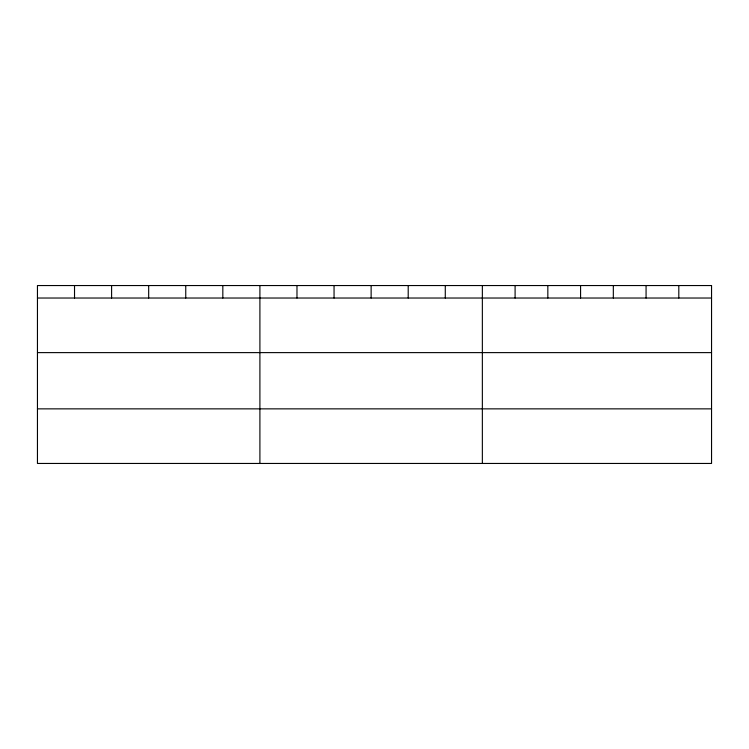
<?xml version="1.0" encoding="UTF-8"?>
<svg xmlns="http://www.w3.org/2000/svg" width="749" height="749" viewBox="0 0 749 749"><rect width="100%" height="100%" fill="white"/><g stroke="black" fill="none" stroke-linecap="round" stroke-linejoin="round"><path stroke-width="1.12" d="M37.45 298.027L711.55 298.027M37.45 352.62L711.55 352.62M37.45 408.86L711.55 408.86M678.809 285.547L678.809 298.027M646.069 285.547L646.069 298.027M613.328 285.547L613.328 298.027M580.578 285.547L580.578 298.027M547.837 285.547L547.837 298.027M515.097 285.547L515.097 298.027M482.356 285.547L482.356 463.453M445.281 285.547L445.281 298.027M408.205 285.547L408.205 298.027M371.13 285.547L371.13 298.027M334.054 285.547L334.054 298.027M296.978 285.547L296.978 298.027M259.903 285.547L259.903 463.453M222.828 285.547L222.828 298.027M185.752 285.547L185.752 298.027M148.677 285.547L148.677 298.027M111.601 285.547L111.601 298.027M74.525 285.547L74.525 298.027M711.55 285.547L37.45 285.547L37.45 463.453L711.55 463.453L711.55 285.547"/></g></svg>
